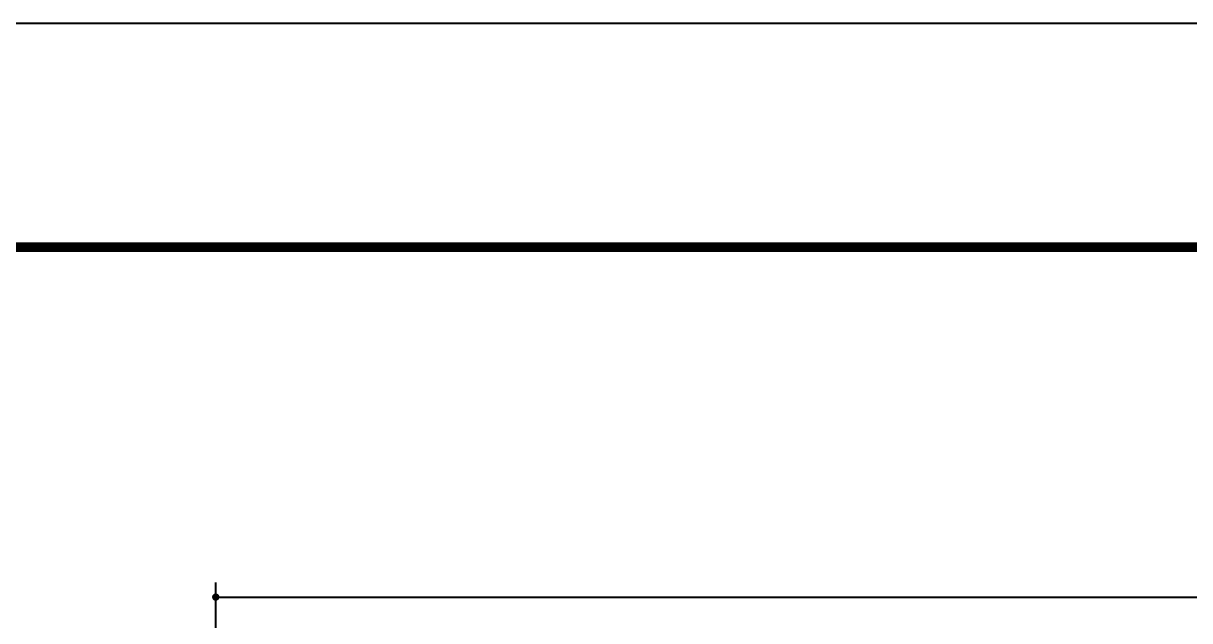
# Model space of a CAD drawing. Header units: millimetres. Extents: x 580267 to 706267, y 28800 to 115200.
# Drawn here: x 601886 to 633833, y 98831 to 115200 of the extents above; entities that cross this region are included whole.
import ezdxf

# ---------------------------------------------------------------- set-up
doc = ezdxf.new("R2010")
doc.units = ezdxf.units.MM
doc.header["$LTSCALE"] = 5
doc.layers.add('치수', color=7, linetype='Continuous')
doc.layers.add('타이틀 블록', color=4, linetype='Continuous', lineweight=9)
doc.styles.get("Standard").update_dxf_attribs({"font": 'Gulim.ttf'})
doc.dimstyles.new('ISO-25', dxfattribs={"dimscale": 400, "dimtxt": 1.5, "dimasz": 0.5, "dimexe": 1, "dimexo": 1.5, "dimgap": 1, "dimtad": 1, "dimdec": 0, "dimlunit": 6, "dimtxsty": 'Standard', "dimblk": 'DOT', "dimcen": 0, "dimclrd": 256, "dimclre": 256, "dimclrt": 7, "dimadec": 0, "dimazin": 0, "dimtfac": 1, "dimtdec": 0, "dimtix": 1, "dimtmove": 0, "dimatfit": 3, "dimfxl": 1.25, "dimlwd": -1, "dimlwe": -1, "dimarcsym": 0})

# ---------------------------------------------------------------- blocks, each defined once
blk = doc.blocks.new('_Dot')
at = {"color": 0, "linetype": 'ByBlock', "lineweight": -2}
blk.add_line((-0.5, 0), (-1, 0), dxfattribs=at)
at = {"color": 0, "linetype": 'ByBlock', "const_width": 0.5}
blk.add_lwpolyline([(-0.25, 0, 1), (0.25, 0, 1)], format="xyb", close=True, dxfattribs=at)
blk = doc.blocks.new('*D61')
at = {"layer": 'Defpoints', "color": 0}
for p in [(683691, 99477), (607157, 90383), (683691, 90383)]:
    blk.add_point(p, dxfattribs=at)
at = {"layer": '치수'}
for p, q in [((607157, 90983), (607157, 99877)), ((683691, 90983), (683691, 99877)), ((607357, 99477), (683491, 99477))]:
    blk.add_line(p, q, dxfattribs=at)
at = {"layer": '치수', "xscale": 200, "yscale": 200, "zscale": 200, "rotation": 180}
blk.add_blockref('_Dot', (607157, 99477), dxfattribs=at)
at = {"layer": '치수', "xscale": 200, "yscale": 200, "zscale": 200}
blk.add_blockref('_Dot', (683691, 99477), dxfattribs=at)
at = {"layer": '치수', "color": 7, "insert": (645424, 100222), "char_height": 600, "attachment_point": 5}
blk.add_mtext('76,534', dxfattribs=at)

msp = doc.modelspace()

# ---------------------------------------------------------------- linework, layer by layer
at = {"layer": 'Defpoints'}
msp.add_lwpolyline([(580267.4, 115200), (706267.4, 115200), (706267.4, 28800), (580267.4, 28800)], close=True, dxfattribs=at)
at = {"layer": '타이틀 블록', "const_width": 270}
msp.add_lwpolyline([(585036.7, 109067.9), (701985.5, 109067.9), (701985.5, 31270.8), (585036.7, 31270.8)], close=True, dxfattribs=at)

# ---------------------------------------------------------------- dimensions: what is measured, and where the dimension line sits
at = {"layer": '치수'}
dim = msp.add_linear_dim(base=(683690.7, 99476.6), p1=(607157, 90383), p2=(683690.7, 90383.4), dimstyle='ISO-25', dxfattribs=at)
dim.commit()
dim.dimension.update_dxf_attribs({"geometry": '*D61', "text_midpoint": (645423.8, 100221.7)})

doc.saveas('drawing.dxf')
